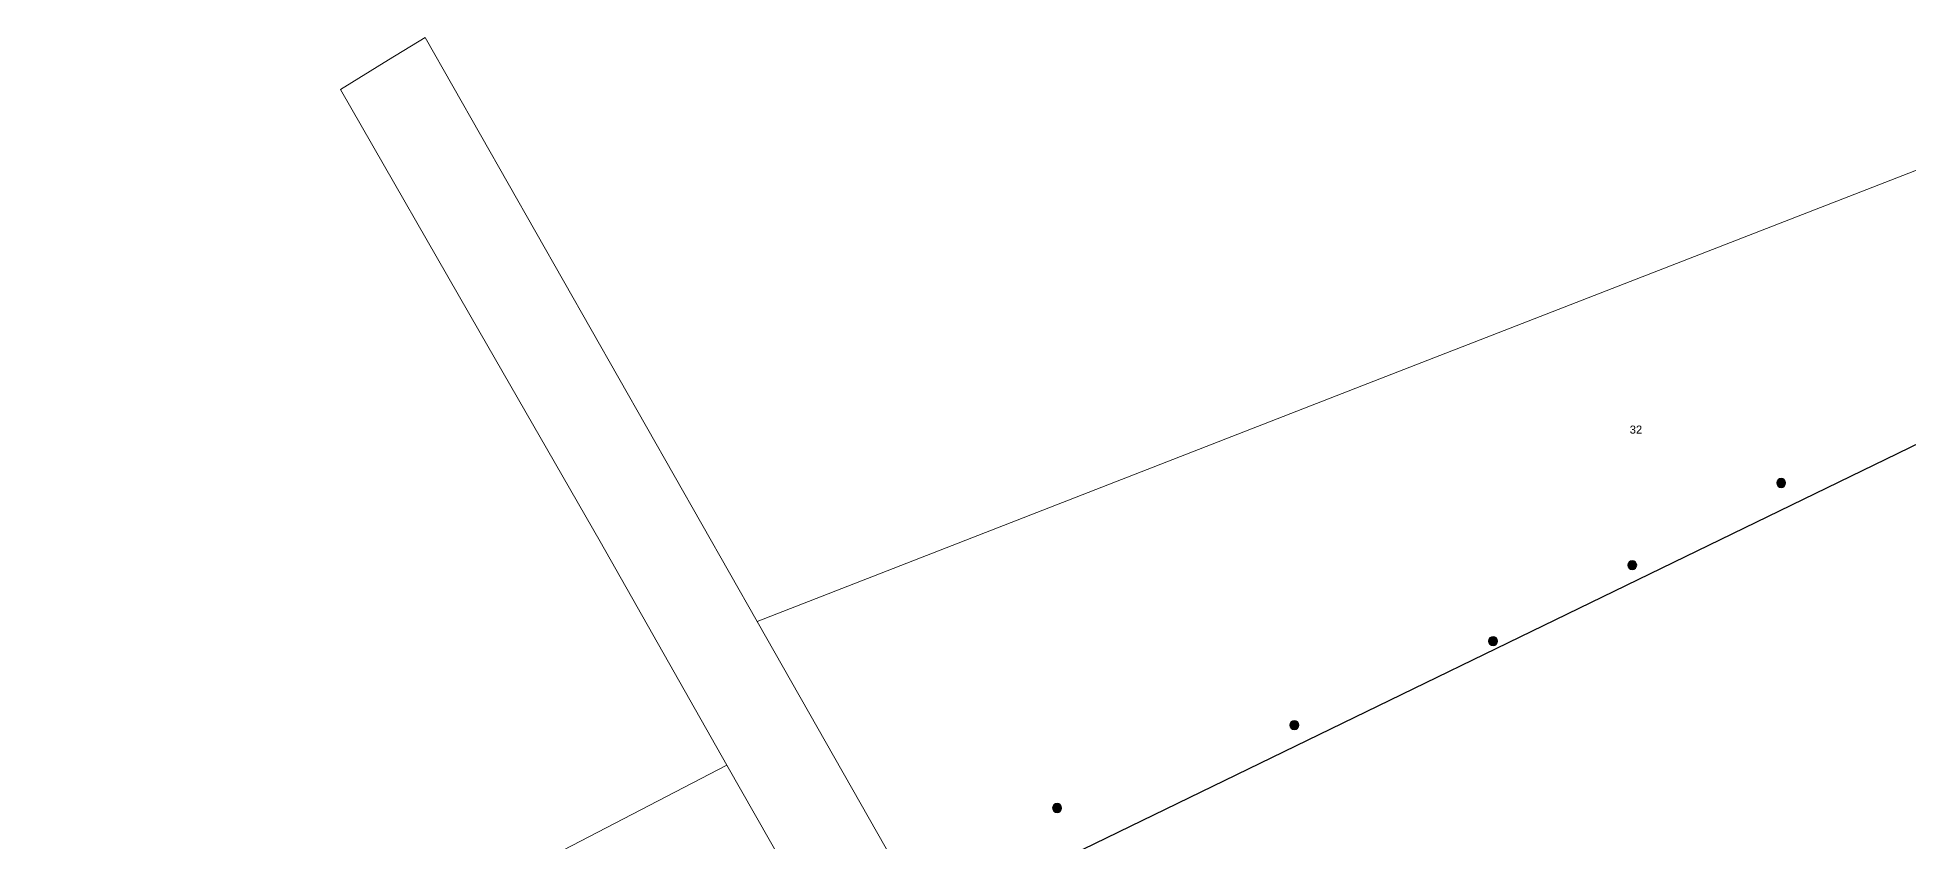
# Model space of a CAD drawing. Header units: metres. Extents: x 303471 to 304743, y 6269257 to 6269879.
# Drawn here: x 303939.7 to 304360.6, y 6269697.9 to 6269878.9 of the extents above; entities that cross this region are included whole.
import ezdxf
from ezdxf.enums import TextEntityAlignment as Align

# ---------------------------------------------------------------- set-up
doc = ezdxf.new("R2010")
doc.units = ezdxf.units.M
doc.layers.get('0').update_dxf_attribs({"color": 6})
doc.layers.add('_User Miscellaneous12', color=7, linetype='Continuous')
doc.layers.add('SupportsOH_SP_TR_HV_LV_SL_EXT', color=7, linetype='Continuous')
doc.layers.add('Cadastre Land Parcels_SP_EXT', color=7, linetype='Continuous', lineweight=5)
doc.layers.add('Cadastre Roads_SP_EXT', color=9, linetype='Continuous', lineweight=5)
doc.styles.add('POLE_LABEL', font='arial.ttf')
doc.styles.get("Standard").update_dxf_attribs({"font": 'arial.ttf'})

# ---------------------------------------------------------------- blocks, each defined once
blk = doc.blocks.new('POLE_EXT')
blk.add_hatch(color=256).paths.add_polyline_path([(-1, 0, 1), (1, 0, 1)])
blk.add_lwpolyline([(-1, 0, 1), (1, 0, 1)], format="xyb", close=True)
for tag, height, flags, p in [('pNumber', 2.5, 8, (-17.84, 2.07)), ('OWNED_BY', 0.2, 9, (1.35, -0.4)), ('SPECIAL_USE', 0.2, 9, (1.35, -0.8)), ('STATE', 0.2, 9, (1.35, -1)), ('cLV', 0.2, 9, (1.35, -1.4)), ('hDepth', 0.2, 9, (1.35, -1.6)), ('hDia', 0.2, 9, (1.35, -1.8)), ('cHV', 0.2, 9, (1.35, -2)), ('cLinedev', 0.2, 9, (1.35, -3.4)), ('pExisting', 0.2, 9, (1.35, -3.8)), ('PARENT', 0.2, 9, (1.35, -0.6)), ('USAGE', 0.2, 9, (1.35, -1.2)), ('LBRACKET', 0.2, 9, (1.35, -2.2)), ('LExisting', 0.2, 9, (1.35, -2.4)), ('LANTNUMBER', 0.2, 9, (1.35, -2.6)), ('LOther', 0.2, 9, (1.35, -2.8)), ('LRemove', 0.2, 9, (1.35, -3)), ('LEGEND', 0.2, 9, (1.35, -3.2)), ('LOCATION', 0.2, 9, (1.35, -3.6)), ('PFNUMBER', 0.2, 9, (1.35, -4)), ('NEWPFNUMBER', 0.2, 9, (1.35, -4.2)), ('pFooting', 0.2, 9, (1.35, -4.4)), ('pNew', 0.2, 9, (1.35, -4.6)), ('pRelocate', 0.2, 9, (1.35, -5)), ('pRemove', 0.2, 9, (1.35, -5.2)), ('pReplace', 0.2, 9, (1.35, -5.4)), ('pStay', 0.2, 9, (1.35, -5.6)), ('pType', 0.2, 9, (1.35, -5.8)), ('cspan', 0.2, 9, (1.35, -6)), ('STREETNAME', 0.2, 9, (1.35, -6.2)), ('SUBURB', 0.2, 9, (1.35, -6.4)), ('OPERATED_BY', 0.2, 9, (1.36, -7.01)), ('NOTES', 0.2, 9, (1.35, -6.6)), ('MAINTAINED_BY', 0.2, 9, (1.36, -6.81))]:
    blk.add_attdef(tag, text='', height=height, dxfattribs=dict(flags=flags)).set_placement(p, align=Align.MIDDLE_LEFT)
at = {"style": 'POLE_LABEL'}
for tag, height, flags, p in [('STRUCTURE_PLANT_NUMBER', 0.2, 9, (1.35, 0.03)), ('ASSET_NUM', 2.5, 8, (2, 2)), ('STREET_CODE', 0.2, 9, (1.35, -0.2))]:
    blk.add_attdef(tag, text='', height=height, dxfattribs=dict(at, flags=flags)).set_placement(p, align=Align.MIDDLE_LEFT)
at = {"flags": 1}
blk.add_attdef('Z', (1.35, -7.33), '', height=0.2, dxfattribs=at)

msp = doc.modelspace()

# ---------------------------------------------------------------- linework, layer by layer
at = {"layer": '_User Miscellaneous12', "linetype": 'Continuous'}
msp.add_lwpolyline([(304479.892, 6269741.655), (304458.438, 6269778.708), (304431.634, 6269824.992), (304389.629, 6269815.065), (304376.705, 6269794.215), (304140.325, 6269679.305), (304142.739, 6269675.053), (304176.396, 6269623.063)], dxfattribs=at)
at = {"layer": 'Cadastre Land Parcels_SP_EXT', "linetype": 'Continuous'}
for points in [[(304431.634, 6269824.992), (304407.484, 6269866.55), (304237.641, 6269800.458), (304101.632, 6269747.458), (304140.325, 6269679.305), (304376.705, 6269794.215), (304389.629, 6269815.065), (304431.634, 6269824.992)], [(304146.696, 6269617.993), (304111.029, 6269686.538), (304094.778, 6269715.131), (303939.734, 6269634.541), (303958.148, 6269599.404), (303991.458, 6269536.35), (304080.055, 6269583.019), (304146.696, 6269617.993)]]:
    msp.add_lwpolyline(points, close=True, dxfattribs=at)
at = {"layer": 'Cadastre Roads_SP_EXT', "linetype": 'Continuous'}
msp.add_lwpolyline([(304176.396, 6269623.063), (304176.396, 6269623.063), (304142.739, 6269675.053), (304140.325, 6269679.305), (304101.632, 6269747.458), (304026.955, 6269878.874), (304018.692, 6269873.797), (304007.897, 6269867.165), (304039.291, 6269812.391), (304066.278, 6269765.445), (304094.778, 6269715.131), (304111.029, 6269686.538), (304146.696, 6269617.993), (304146.696, 6269617.993), (304146.696, 6269617.993), (304146.696, 6269617.993), (304146.696, 6269617.993), (304146.696, 6269617.993), (304146.696, 6269617.993), (304146.696, 6269617.994)], dxfattribs=at)

# ---------------------------------------------------------------- block references
at = {"layer": 'SupportsOH_SP_TR_HV_LV_SL_EXT'}
for p in [(304331.922, 6269778.613), (304298.422, 6269760.113), (304267.125, 6269743.011), (304222.422, 6269724.113), (304169.07, 6269705.461)]:
    msp.add_blockref('POLE_EXT', p, dxfattribs=at)

# ---------------------------------------------------------------- texts
at = {"layer": 'Defpoints'}
msp.add_text('32', height=1.8, dxfattribs=at).set_placement((304297.864, 6269789.72))

doc.saveas('drawing.dxf')
